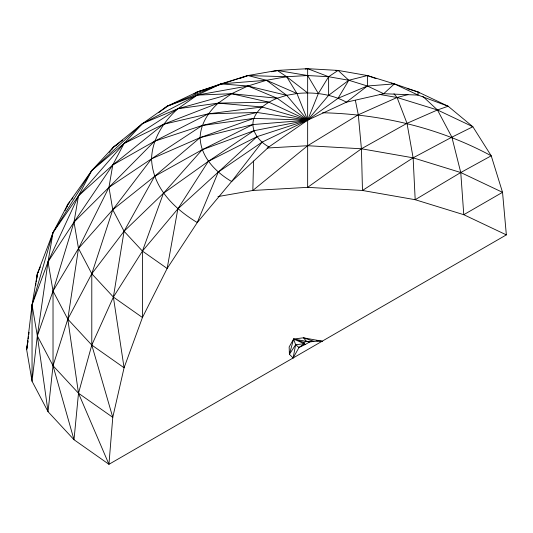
<?xml version="1.0" encoding="UTF-8"?>
<svg xmlns="http://www.w3.org/2000/svg" width="533" height="533" viewBox="0 0 533 533"><rect width="100%" height="100%" fill="white"/><g stroke="black" fill="none" stroke-linecap="round" stroke-linejoin="round"><path stroke-width="0.8" d="M506.35 234.873L463.77 214.699L415.187 199.708L362.473 190.474L307.654 187.356L307.654 68.69L338.109 70.423L367.397 75.553L394.387 83.881L418.045 91.969L448.153 106.24L472.864 126.741L491.226 155.809L502.532 192.32L506.35 234.873L108.952 464.31L74.007 439.725L48.043 411.676L32.047 381.242L26.65 349.595L32.047 304.829L37.343 273.789L53.027 232.548L67.804 204.432L91.789 170.5L113.382 147.181L142.438 123.623L167.149 106.24L197.263 91.969L220.915 83.881L247.912 75.553L277.193 70.423L307.654 68.69L328.628 76.725L348.802 80.263L367.397 86L383.693 93.721L418.045 95.087L448.153 106.24L437.46 109.965L406.999 123.316L361.421 148.774L307.654 187.356L252.829 190.474L217.957 196.584M407.112 88.598L418.045 91.969L418.045 95.087L394.387 83.881L383.693 93.721L346.417 102.183C331.406 93.995 313.797 91.849 296.954 93.522L266.5 80.263L247.912 86L231.615 93.721L177.849 108.745L142.438 123.623L91.789 170.5L53.027 232.548L32.047 304.829L37.343 335.877L53.027 365.725L74.007 439.725L78.498 393.234L91.789 345.064L113.382 297.068L142.438 251.09L177.849 208.896L218.237 172.112L262.069 142.144L307.654 120.158L318.348 93.522L328.628 76.725L307.654 75.533L286.674 76.725L266.5 80.263L220.915 83.881L197.263 95.087L142.438 123.623L124.076 143.457L112.769 164.977L108.952 187.356L78.498 248.438L67.804 319.147L78.498 393.234L108.952 464.31L112.769 417.346L124.076 367.777L142.438 317.508L167.149 268.472L197.263 222.554L231.615 181.52L268.885 146.941L307.654 120.158L328.628 95.32L328.628 76.725L338.109 70.423L348.802 80.263L367.397 75.553L375.932 78.598M367.397 75.553L367.397 86L346.417 102.183L307.654 120.158L257.006 136.675L208.303 161.379L163.418 193.312L124.076 231.255L91.789 273.749L67.804 319.147L53.027 365.725L48.043 411.676L37.343 335.877L48.037 261.79L53.027 232.548L78.498 195.811L124.076 143.457L177.849 108.745L197.263 95.087L247.912 86L286.674 95.32L296.954 93.522L307.654 120.158L253.881 130.738L202.18 149.733L154.537 176.41L112.769 209.736L78.498 248.438L53.027 291.031L37.343 335.877L32.047 381.242L32.047 304.829L48.037 261.79L78.498 195.811L91.789 170.5L124.076 143.457L163.418 124.329L218.237 103.129L231.615 93.721L277.193 98.245L286.674 95.32L307.654 120.158L338.109 98.245L367.397 86L394.387 83.881L391.329 83.161M253.575 161.039L252.829 190.474L307.654 145.716L358.303 114.788L397.065 97.499L407.945 94.634M36.757 278.692L37.343 273.789L40.355 266.933M27.929 340.527L26.65 349.595L27.483 344.724M28.162 338.881L28.509 336.41M28.742 334.764L29.088 332.292M35.718 285.328L35.951 283.676M36.184 282.03L37.343 273.789L38.496 271.603M27.756 343.099L28.036 341.48M268.885 146.941C258.965 141.478 249.897 130.292 253.881 118.386C257.865 108.306 267.566 102.183 277.193 98.245L307.654 120.158L252.829 124.562L200.115 137.621L151.539 158.821L108.952 187.356L74.007 222.121L48.037 261.79L53.027 291.031L53.027 365.725L78.498 393.234L112.769 417.346L91.789 345.064L91.789 273.749L112.769 209.736L151.539 158.821L202.18 125.508L257.006 112.45L307.654 120.158L268.885 102.183L231.615 93.721L197.263 95.087L167.149 106.24L158.627 112.729M293.137 357.976L295.628 344.731L293.623 339.048L303.43 337.802L322.165 341.213L306.615 341.393L293.623 339.048L289.153 346.983L289.412 354.298L293.137 357.976L299.006 347.463L304.323 343.732L305.262 344.498L309.58 342.006L313.904 341.367L303.43 337.802L306.615 341.393L309.58 342.006M293.623 339.048L289.412 354.298L295.628 344.731L304.323 343.732L303.797 342.359L293.623 339.048L304.323 343.732M66.645 207.53L67.804 204.432L69.876 201.827M65.126 210.528L67.804 204.432L68.917 203.226M338.109 98.245L348.802 80.263L328.628 95.32M111.977 149.227L113.382 147.181L122.563 140.192M262.069 142.144L231.615 181.52C215.725 172.092 200.794 157.168 200.115 137.621C200.621 123.922 208.33 112.097 218.237 103.129L268.885 102.183M71.429 199.875L72.981 197.93M109.238 152.385L113.382 147.181L118.792 143.377M196.051 93.095L197.263 91.969L247.912 75.553L286.674 76.725L307.654 92.915M257.006 136.675L218.237 172.112L197.263 222.554C174.018 208.503 152.651 187.603 151.539 158.821C152.265 138.933 163.451 121.771 177.849 108.745L218.237 103.129L262.069 106.98L307.654 120.158L253.881 118.386L202.18 125.508L154.537 141.238L112.769 164.977L78.498 195.811L74.007 222.121L53.027 291.031L67.804 319.147L91.789 345.064L124.076 367.777L113.382 297.068L124.076 231.255L154.537 176.41L200.115 137.621L253.881 118.386M163.984 108.865L167.149 106.24L220.915 83.881L247.912 86L277.193 98.245M253.881 130.738L208.303 161.379L177.849 208.896L167.149 268.472L142.438 251.09L124.076 231.255L112.769 209.736L108.952 187.356L154.537 141.238L208.303 113.862L262.069 106.98M193.746 94.201L197.263 91.969L212.094 87.392M275.808 71.156L277.193 70.423L307.654 75.533L318.348 93.522M252.829 124.562L202.18 149.733L163.418 193.312L142.438 251.09L142.438 317.508L113.382 297.068L91.789 273.749L78.498 248.438L74.007 222.121L112.769 164.977L163.418 124.329L208.303 113.862L257.006 112.45M305.262 344.498L299.006 347.463L295.628 344.731M239.37 78.598L247.912 75.553L266.5 80.263L286.674 95.32M303.797 342.359L306.615 341.393M271.597 71.768L277.193 70.423L286.674 76.725L296.954 93.522M305.229 69.077L307.654 68.69M335.637 70.603L338.109 70.423M267.12 148.021L307.654 145.716L361.421 148.774L413.122 157.828L460.765 172.532L502.532 192.32L463.77 214.699L460.765 172.532L451.884 137.168L437.46 109.965L422.896 96.473M322.598 112.756C381.115 114.109 439.598 127.867 491.226 155.809L460.765 172.532L415.187 199.708L413.122 157.828L406.999 123.316L397.065 97.499L393.98 93.775M316.515 340.667L318.128 340.82M319.747 340.98L322.165 341.213M380.016 94.514L397.065 97.499L437.46 109.965L472.864 126.741L451.884 137.168L413.122 157.828L362.473 190.474L361.421 148.774L358.303 114.788L355.358 100.291M418.045 91.969L419.258 93.095"/></g></svg>
